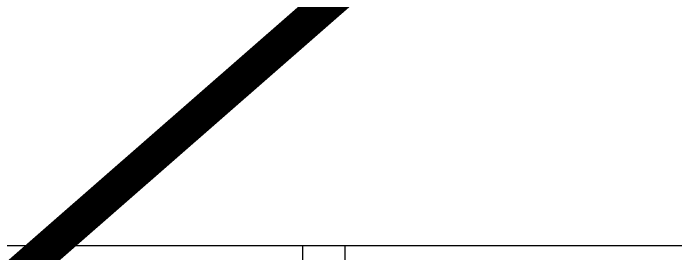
# Model space of a CAD drawing. Header units: millimetres. Extents: x 0 to 59560, y 0 to 21447.
# Drawn here: x 38997 to 39777, y 4928 to 5212 of the extents above; entities that cross this region are included whole.
import ezdxf

# ---------------------------------------------------------------- set-up
doc = ezdxf.new("R2010")
doc.units = ezdxf.units.MM
doc.header["$LTSCALE"] = 150
doc.linetypes.add('DASHED', pattern=[0.75, 0.5, -0.25])
doc.linetypes.add('HIDDEN', pattern=[0])
doc.layers.add('ad-Glass Sectionline', color=140, linetype='Continuous')
doc.layers.add('ad-Primary Roof', color=5, linetype='Continuous', true_color=0x0000ff)

# ---------------------------------------------------------------- blocks, each defined once
blk = doc.blocks.new('zw$BA31')
at = {"layer": 'ad-Primary Roof', "linetype": 'DASHED', "ltscale": 2, "const_width": 40}
blk.add_lwpolyline([(-15525, -15760), (-8660, -9750), (-1945, -15760)], dxfattribs=at)
blk = doc.blocks.new('$ZCDB_AUDIT_GENERATED_C85C')
at = {"color": 8}
for points in [[(675, 75), (141.84, 359.47)], [(625, 75), (75, 75)], [(50, 25), (50, 0), (0, 0), (0, 50), (25, 50)], [(675, 50), (700, 50), (700, 0), (650, 0), (650, 25)], [(625, 25), (75, 25)], [(700, 0), (0, 0)]]:
    blk.add_lwpolyline(points, dxfattribs=at)
for points in [[(75, 25), (25, 25), (25, 75), (75, 75)], [(675, 25), (625, 25), (625, 75), (675, 75)]]:
    blk.add_lwpolyline(points, close=True, dxfattribs=at)
at = {"color": 140}
for points in [[(625, 60), (75, 60)], [(625, 40), (75, 40)]]:
    blk.add_lwpolyline(points, dxfattribs=at)
at = {"color": 8, "linetype": 'HIDDEN'}
blk.add_arc((497.13, 38.33), 473.55, 122.81509, 175.55912, dxfattribs=at)
blk = doc.blocks.new('*U39')
blk.add_blockref('$ZCDB_AUDIT_GENERATED_C85C', (0, 0))
blk = doc.blocks.new('zw$4CF3')
at = {"layer": 'ad-Glass Sectionline'}
blk.add_lwpolyline([(-9975, 1215), (-13175, 1215), (-13175, 1190), (-9975, 1190)], close=True, dxfattribs=at)
at = {"xscale": -1, "rotation": 179.9999999999992}
blk.add_blockref('*U39', (-12240, 1215), dxfattribs=at)

msp = doc.modelspace()

# ---------------------------------------------------------------- block references
msp.add_blockref('zw$4CF3', (50927.6, 3722.27))

# ---------------------------------------------------------------- next in the draw order: block references
msp.add_blockref('zw$BA31', (50927.6, 17512.27))

doc.saveas('drawing.dxf')
